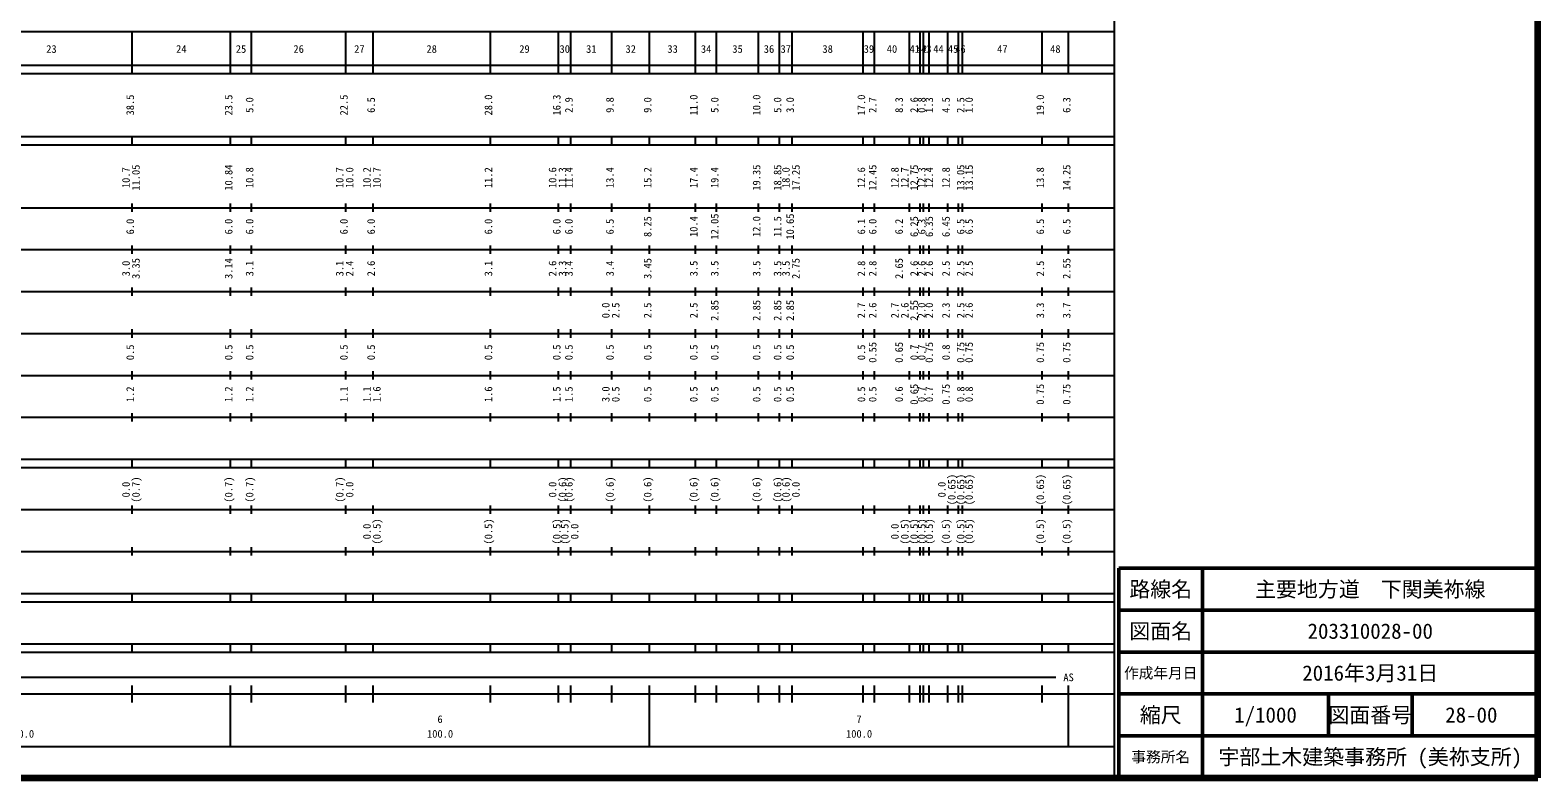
# Model space of a CAD drawing. Units: millimetres on the paper, enlarged 1000 times. Extents: x 40000 to 680000, y 20000 to 380000.
# Drawn here: x 320170 to 680000, y 20000 to 198357 of the extents above; entities that cross this region are included whole.
import ezdxf
from ezdxf.enums import TextEntityAlignment as Align

# ---------------------------------------------------------------- set-up
doc = ezdxf.new("R2010")
doc.units = ezdxf.units.MM
doc.header["$LTSCALE"] = 1000
for name, color, linetype, lineweight in [('M-TTL', 2, 'Continuous', 140), ('M-TTL-BAND', 7, 'Continuous', 25), ('M-TTL-FRAM', 2, 'Continuous', 50), ('M-TTL-LINE', 7, 'Continuous', 50)]:
    doc.layers.add(name, color=color, linetype=linetype, lineweight=lineweight)
doc.layers.add('M-TTL-TXT', color=7, linetype='Continuous')
doc.styles.add('ＭＳ ゴシック', font='')
doc.styles.get('ＭＳ ゴシック').set_extended_font_data('MS Gothic')

msp = doc.modelspace()

# ---------------------------------------------------------------- linework, layer by layer
at = {"layer": 'M-TTL'}
for p, q in [((680000, 20000), (680000, 380000)), ((40000, 20000), (680000, 20000))]:
    msp.add_line(p, q, dxfattribs=at)
at = {"layer": 'M-TTL-BAND'}
for p, q in [((579000, 20000), (579000, 370000)), ((68000, 198000), (579000, 198000)), ((344500, 188000), (344500, 198000)), ((368000, 188000), (368000, 198000)), ((373000, 188000), (373000, 198000)), ((395500, 188000), (395500, 198000)), ((402000, 188000), (402000, 198000)), ((430000, 188000), (430000, 198000)), ((446300, 188000), (446300, 198000)), ((449200, 188000), (449200, 198000)), ((459000, 188000), (459000, 198000)), ((468000, 188000), (468000, 198000)), ((479000, 188000), (479000, 198000)), ((484000, 188000), (484000, 198000)), ((494000, 188000), (494000, 198000)), ((499000, 188000), (499000, 198000)), ((502000, 188000), (502000, 198000)), ((519000, 188000), (519000, 198000)), ((521700, 188000), (521700, 198000)), ((530000, 188000), (530000, 198000)), ((532600, 188000), (532600, 198000)), ((533400, 188000), (533400, 198000)), ((534700, 188000), (534700, 198000)), ((539200, 188000), (539200, 198000)), ((541700, 188000), (541700, 198000)), ((542700, 188000), (542700, 198000)), ((561700, 188000), (561700, 198000)), ((568000, 188000), (568000, 198000)), ((40000, 190000), (579000, 190000)), ((40000, 188000), (579000, 188000)), ((40000, 173000), (579000, 173000)), ((344500, 171000), (344500, 173000)), ((368000, 171000), (368000, 173000)), ((373000, 171000), (373000, 173000)), ((395500, 171000), (395500, 173000)), ((402000, 171000), (402000, 173000)), ((430000, 171000), (430000, 173000)), ((446300, 171000), (446300, 173000)), ((449200, 171000), (449200, 173000)), ((459000, 171000), (459000, 173000)), ((468000, 171000), (468000, 173000)), ((479000, 171000), (479000, 173000)), ((484000, 171000), (484000, 173000)), ((494000, 171000), (494000, 173000)), ((499000, 171000), (499000, 173000)), ((502000, 171000), (502000, 173000)), ((519000, 171000), (519000, 173000)), ((521700, 171000), (521700, 173000)), ((530000, 171000), (530000, 173000)), ((532600, 171000), (532600, 173000)), ((533400, 171000), (533400, 173000)), ((534700, 171000), (534700, 173000)), ((539200, 171000), (539200, 173000)), ((541700, 171000), (541700, 173000)), ((542700, 171000), (542700, 173000)), ((561700, 171000), (561700, 173000)), ((568000, 171000), (568000, 173000)), ((40000, 171000), (579000, 171000)), ((40000, 156000), (579000, 156000)), ((344500, 155000), (344500, 157000)), ((368000, 155000), (368000, 157000)), ((373000, 155000), (373000, 157000)), ((395500, 155000), (395500, 157000)), ((402000, 155000), (402000, 157000)), ((430000, 155000), (430000, 157000)), ((446300, 155000), (446300, 157000)), ((449200, 155000), (449200, 157000)), ((459000, 155000), (459000, 157000)), ((468000, 155000), (468000, 157000)), ((479000, 155000), (479000, 157000)), ((484000, 155000), (484000, 157000)), ((494000, 155000), (494000, 157000)), ((499000, 155000), (499000, 157000)), ((502000, 155000), (502000, 157000)), ((519000, 155000), (519000, 157000)), ((521700, 155000), (521700, 157000)), ((530000, 155000), (530000, 157000)), ((532600, 155000), (532600, 157000)), ((533400, 155000), (533400, 157000)), ((534700, 155000), (534700, 157000)), ((539200, 155000), (539200, 157000)), ((541700, 155000), (541700, 157000)), ((542700, 155000), (542700, 157000)), ((561700, 155000), (561700, 157000)), ((568000, 155000), (568000, 157000)), ((46000, 146000), (579000, 146000)), ((344500, 145000), (344500, 147000)), ((368000, 145000), (368000, 147000)), ((373000, 145000), (373000, 147000)), ((395500, 145000), (395500, 147000)), ((402000, 145000), (402000, 147000)), ((430000, 145000), (430000, 147000)), ((446300, 145000), (446300, 147000)), ((449200, 145000), (449200, 147000)), ((459000, 145000), (459000, 147000)), ((468000, 145000), (468000, 147000)), ((479000, 145000), (479000, 147000)), ((484000, 145000), (484000, 147000)), ((494000, 145000), (494000, 147000)), ((499000, 145000), (499000, 147000)), ((502000, 145000), (502000, 147000)), ((519000, 145000), (519000, 147000)), ((521700, 145000), (521700, 147000)), ((530000, 145000), (530000, 147000)), ((532600, 145000), (532600, 147000)), ((533400, 145000), (533400, 147000)), ((534700, 145000), (534700, 147000)), ((539200, 145000), (539200, 147000)), ((541700, 145000), (541700, 147000)), ((542700, 145000), (542700, 147000)), ((561700, 145000), (561700, 147000)), ((568000, 145000), (568000, 147000)), ((344500, 135000), (344500, 137000)), ((368000, 135000), (368000, 137000)), ((373000, 135000), (373000, 137000)), ((395500, 135000), (395500, 137000)), ((402000, 135000), (402000, 137000)), ((430000, 135000), (430000, 137000)), ((446300, 135000), (446300, 137000)), ((449200, 135000), (449200, 137000)), ((459000, 135000), (459000, 137000)), ((468000, 135000), (468000, 137000)), ((479000, 135000), (479000, 137000)), ((484000, 135000), (484000, 137000)), ((494000, 135000), (494000, 137000)), ((499000, 135000), (499000, 137000)), ((502000, 135000), (502000, 137000)), ((519000, 135000), (519000, 137000)), ((521700, 135000), (521700, 137000)), ((530000, 135000), (530000, 137000)), ((532600, 135000), (532600, 137000)), ((533400, 135000), (533400, 137000)), ((534700, 135000), (534700, 137000)), ((539200, 135000), (539200, 137000)), ((541700, 135000), (541700, 137000)), ((542700, 135000), (542700, 137000)), ((561700, 135000), (561700, 137000)), ((568000, 135000), (568000, 137000)), ((52000, 136000), (579000, 136000)), ((46000, 126000), (579000, 126000)), ((344500, 125000), (344500, 127000)), ((368000, 125000), (368000, 127000)), ((373000, 125000), (373000, 127000)), ((395500, 125000), (395500, 127000)), ((402000, 125000), (402000, 127000)), ((430000, 125000), (430000, 127000)), ((446300, 125000), (446300, 127000)), ((449200, 125000), (449200, 127000)), ((459000, 125000), (459000, 127000)), ((468000, 125000), (468000, 127000)), ((479000, 125000), (479000, 127000)), ((484000, 125000), (484000, 127000)), ((494000, 125000), (494000, 127000)), ((499000, 125000), (499000, 127000)), ((502000, 125000), (502000, 127000)), ((519000, 125000), (519000, 127000)), ((521700, 125000), (521700, 127000)), ((530000, 125000), (530000, 127000)), ((532600, 125000), (532600, 127000)), ((533400, 125000), (533400, 127000)), ((534700, 125000), (534700, 127000)), ((539200, 125000), (539200, 127000)), ((541700, 125000), (541700, 127000)), ((542700, 125000), (542700, 127000)), ((561700, 125000), (561700, 127000)), ((568000, 125000), (568000, 127000)), ((52000, 116000), (579000, 116000)), ((344500, 115000), (344500, 117000)), ((368000, 115000), (368000, 117000)), ((373000, 115000), (373000, 117000)), ((395500, 115000), (395500, 117000)), ((402000, 115000), (402000, 117000)), ((430000, 115000), (430000, 117000)), ((446300, 115000), (446300, 117000)), ((449200, 115000), (449200, 117000)), ((459000, 115000), (459000, 117000)), ((468000, 115000), (468000, 117000)), ((479000, 115000), (479000, 117000)), ((484000, 115000), (484000, 117000)), ((494000, 115000), (494000, 117000)), ((499000, 115000), (499000, 117000)), ((502000, 115000), (502000, 117000)), ((519000, 115000), (519000, 117000)), ((521700, 115000), (521700, 117000)), ((530000, 115000), (530000, 117000)), ((532600, 115000), (532600, 117000)), ((533400, 115000), (533400, 117000)), ((534700, 115000), (534700, 117000)), ((539200, 115000), (539200, 117000)), ((541700, 115000), (541700, 117000)), ((542700, 115000), (542700, 117000)), ((561700, 115000), (561700, 117000)), ((568000, 115000), (568000, 117000)), ((46000, 106000), (579000, 106000)), ((344500, 105000), (344500, 107000)), ((368000, 105000), (368000, 107000)), ((373000, 105000), (373000, 107000)), ((395500, 105000), (395500, 107000)), ((402000, 105000), (402000, 107000)), ((430000, 105000), (430000, 107000)), ((446300, 105000), (446300, 107000)), ((449200, 105000), (449200, 107000)), ((459000, 105000), (459000, 107000)), ((468000, 105000), (468000, 107000)), ((479000, 105000), (479000, 107000)), ((484000, 105000), (484000, 107000)), ((494000, 105000), (494000, 107000)), ((499000, 105000), (499000, 107000)), ((502000, 105000), (502000, 107000)), ((519000, 105000), (519000, 107000)), ((521700, 105000), (521700, 107000)), ((530000, 105000), (530000, 107000)), ((532600, 105000), (532600, 107000)), ((533400, 105000), (533400, 107000)), ((534700, 105000), (534700, 107000)), ((539200, 105000), (539200, 107000)), ((541700, 105000), (541700, 107000)), ((542700, 105000), (542700, 107000)), ((561700, 105000), (561700, 107000)), ((568000, 105000), (568000, 107000)), ((40000, 96000), (579000, 96000)), ((40000, 94000), (579000, 94000)), ((344500, 94000), (344500, 96000)), ((368000, 94000), (368000, 96000)), ((373000, 94000), (373000, 96000)), ((395500, 94000), (395500, 96000)), ((402000, 94000), (402000, 96000)), ((430000, 94000), (430000, 96000)), ((446300, 94000), (446300, 96000)), ((449200, 94000), (449200, 96000)), ((459000, 94000), (459000, 96000)), ((468000, 94000), (468000, 96000)), ((479000, 94000), (479000, 96000)), ((484000, 94000), (484000, 96000)), ((494000, 94000), (494000, 96000)), ((499000, 94000), (499000, 96000)), ((502000, 94000), (502000, 96000)), ((519000, 94000), (519000, 96000)), ((521700, 94000), (521700, 96000)), ((530000, 94000), (530000, 96000)), ((532600, 94000), (532600, 96000)), ((533400, 94000), (533400, 96000)), ((534700, 94000), (534700, 96000)), ((539200, 94000), (539200, 96000)), ((541700, 94000), (541700, 96000)), ((542700, 94000), (542700, 96000)), ((561700, 94000), (561700, 96000)), ((568000, 94000), (568000, 96000)), ((49000, 84000), (579000, 84000)), ((344500, 83000), (344500, 85000)), ((368000, 83000), (368000, 85000)), ((373000, 83000), (373000, 85000)), ((395500, 83000), (395500, 85000)), ((402000, 83000), (402000, 85000)), ((430000, 83000), (430000, 85000)), ((446300, 83000), (446300, 85000)), ((449200, 83000), (449200, 85000)), ((459000, 83000), (459000, 85000)), ((468000, 83000), (468000, 85000)), ((479000, 83000), (479000, 85000)), ((484000, 83000), (484000, 85000)), ((494000, 83000), (494000, 85000)), ((499000, 83000), (499000, 85000)), ((502000, 83000), (502000, 85000)), ((519000, 83000), (519000, 85000)), ((521700, 83000), (521700, 85000)), ((530000, 83000), (530000, 85000)), ((532600, 83000), (532600, 85000)), ((533400, 83000), (533400, 85000)), ((534700, 83000), (534700, 85000)), ((539200, 83000), (539200, 85000)), ((541700, 83000), (541700, 85000)), ((542700, 83000), (542700, 85000)), ((561700, 83000), (561700, 85000)), ((568000, 83000), (568000, 85000)), ((40000, 74000), (579000, 74000)), ((344500, 73000), (344500, 75000)), ((368000, 73000), (368000, 75000)), ((373000, 73000), (373000, 75000)), ((395500, 73000), (395500, 75000)), ((402000, 73000), (402000, 75000)), ((430000, 73000), (430000, 75000)), ((446300, 73000), (446300, 75000)), ((449200, 73000), (449200, 75000)), ((459000, 73000), (459000, 75000)), ((468000, 73000), (468000, 75000)), ((479000, 73000), (479000, 75000)), ((484000, 73000), (484000, 75000)), ((494000, 73000), (494000, 75000)), ((499000, 73000), (499000, 75000)), ((502000, 73000), (502000, 75000)), ((519000, 73000), (519000, 75000)), ((521700, 73000), (521700, 75000)), ((530000, 73000), (530000, 75000)), ((532600, 73000), (532600, 75000)), ((533400, 73000), (533400, 75000)), ((534700, 73000), (534700, 75000)), ((539200, 73000), (539200, 75000)), ((541700, 73000), (541700, 75000)), ((542700, 73000), (542700, 75000)), ((561700, 73000), (561700, 75000)), ((568000, 73000), (568000, 75000)), ((40000, 64000), (579000, 64000)), ((40000, 62000), (579000, 62000)), ((344500, 62000), (344500, 64000)), ((368000, 62000), (368000, 64000)), ((373000, 62000), (373000, 64000)), ((395500, 62000), (395500, 64000)), ((402000, 62000), (402000, 64000)), ((430000, 62000), (430000, 64000)), ((446300, 62000), (446300, 64000)), ((449200, 62000), (449200, 64000)), ((459000, 62000), (459000, 64000)), ((468000, 62000), (468000, 64000)), ((479000, 62000), (479000, 64000)), ((484000, 62000), (484000, 64000)), ((494000, 62000), (494000, 64000)), ((499000, 62000), (499000, 64000)), ((502000, 62000), (502000, 64000)), ((519000, 62000), (519000, 64000)), ((521700, 62000), (521700, 64000)), ((530000, 62000), (530000, 64000)), ((532600, 62000), (532600, 64000)), ((533400, 62000), (533400, 64000)), ((534700, 62000), (534700, 64000)), ((539200, 62000), (539200, 64000)), ((541700, 62000), (541700, 64000)), ((542700, 62000), (542700, 64000)), ((561700, 62000), (561700, 64000)), ((568000, 62000), (568000, 64000)), ((40000, 52000), (579000, 52000)), ((344500, 50000), (344500, 52000)), ((368000, 50000), (368000, 52000)), ((373000, 50000), (373000, 52000)), ((395500, 50000), (395500, 52000)), ((402000, 50000), (402000, 52000)), ((430000, 50000), (430000, 52000)), ((446300, 50000), (446300, 52000)), ((449200, 50000), (449200, 52000)), ((459000, 50000), (459000, 52000)), ((468000, 50000), (468000, 52000)), ((479000, 50000), (479000, 52000)), ((484000, 50000), (484000, 52000)), ((494000, 50000), (494000, 52000)), ((499000, 50000), (499000, 52000)), ((502000, 50000), (502000, 52000)), ((519000, 50000), (519000, 52000)), ((521700, 50000), (521700, 52000)), ((530000, 50000), (530000, 52000)), ((532600, 50000), (532600, 52000)), ((533400, 50000), (533400, 52000)), ((534700, 50000), (534700, 52000)), ((539200, 50000), (539200, 52000)), ((541700, 50000), (541700, 52000)), ((542700, 50000), (542700, 52000)), ((561700, 50000), (561700, 52000)), ((568000, 50000), (568000, 52000)), ((40000, 50000), (579000, 50000)), ((71000, 44000), (565000, 44000)), ((40000, 40000), (579000, 40000)), ((344500, 38000), (344500, 42000)), ((368000, 27500), (368000, 42000)), ((373000, 38000), (373000, 42000)), ((395500, 38000), (395500, 42000)), ((402000, 38000), (402000, 42000)), ((430000, 38000), (430000, 42000)), ((446300, 38000), (446300, 42000)), ((449200, 38000), (449200, 42000)), ((459000, 38000), (459000, 42000)), ((468000, 27500), (468000, 42000)), ((479000, 38000), (479000, 42000)), ((484000, 38000), (484000, 42000)), ((494000, 38000), (494000, 42000)), ((499000, 38000), (499000, 42000)), ((502000, 38000), (502000, 42000)), ((519000, 38000), (519000, 42000)), ((521700, 38000), (521700, 42000)), ((530000, 38000), (530000, 42000)), ((532600, 38000), (532600, 42000)), ((533400, 38000), (533400, 42000)), ((534700, 38000), (534700, 42000)), ((539200, 38000), (539200, 42000)), ((541700, 38000), (541700, 42000)), ((542700, 38000), (542700, 42000)), ((561700, 38000), (561700, 42000)), ((568000, 27500), (568000, 42000)), ((68000, 27500), (579000, 27500))]:
    msp.add_line(p, q, dxfattribs=at)
at = {"layer": 'M-TTL-FRAM'}
for p, q in [((680000, 70000), (580000, 70000)), ((580000, 70000), (580000, 20000))]:
    msp.add_line(p, q, dxfattribs=at)
at = {"layer": 'M-TTL-LINE'}
for p, q in [((600000, 70000), (600000, 20000)), ((680000, 60000), (580000, 60000)), ((680000, 50000), (580000, 50000)), ((680000, 40000), (580000, 40000)), ((630000, 40000), (630000, 30000)), ((650000, 40000), (650000, 30000)), ((680000, 30000), (580000, 30000))]:
    msp.add_line(p, q, dxfattribs=at)

# ---------------------------------------------------------------- texts
at = {"layer": 'M-TTL-BAND', "style": 'ＭＳ ゴシック'}
for s, p in [('23', (325250, 192405)), ('24', (356250, 192405)), ('25', (370500, 192405)), ('26', (384250, 192405)), ('27', (398750, 192405)), ('28', (416000, 192405)), ('29', (438150, 192405)), ('30', (447750, 192405)), ('31', (454100, 192405)), ('32', (463500, 192405)), ('33', (473500, 192405)), ('34', (481500, 192405)), ('35', (489000, 192405)), ('36', (496500, 192405)), ('37', (500500, 192405)), ('38', (510500, 192405)), ('39', (520350, 192405)), ('40', (525850, 192405)), ('41', (531300, 192405)), ('42', (533000, 192405)), ('43', (534050, 192405)), ('44', (536950, 192405)), ('45', (540450, 192405)), ('46', (542200, 192405)), ('47', (552200, 192405)), ('48', (564850, 192405)), ('AS', (568000, 42500)), ('6', (418000, 32523)), ('7', (518000, 32523)), ('100.0', (318000, 29033)), ('100.0', (418000, 29033)), ('100.0', (518000, 29033))]:
    msp.add_text(s, height=1833, dxfattribs=at).set_placement(p, align=Align.BOTTOM_CENTER)
for s, p in [('38.5', (345500, 180500)), ('23.5', (369000, 180500)), ('5.0', (374000, 180500)), ('22.5', (396500, 180500)), ('6.5', (403000, 180500)), ('28.0', (431000, 180500)), ('16.3', (447300, 180500)), ('2.9', (450200, 180500)), ('9.8', (460000, 180500)), ('9.0', (469000, 180500)), ('11.0', (480000, 180500)), ('5.0', (485000, 180500)), ('10.0', (495000, 180500)), ('5.0', (500000, 180500)), ('3.0', (503000, 180500)), ('17.0', (520000, 180500)), ('2.7', (522700, 180500)), ('8.3', (529000, 180500)), ('2.6', (532600, 180500)), ('0.8', (534400, 180500)), ('1.3', (536200, 180500)), ('4.5', (540200, 180500)), ('2.5', (543700, 180500)), ('1.0', (545700, 180500)), ('19.0', (562700, 180500)), ('6.3', (569000, 180500)), ('10.7', (344500, 163174)), ('11.05', (346870, 163174)), ('10.84', (369000, 163174)), ('10.8', (374000, 163174)), ('10.7', (395500, 163174)), ('10.0', (397870, 163174)), ('10.2', (402000, 163174)), ('10.7', (404370, 163174)), ('11.2', (431000, 163174)), ('10.6', (446300, 163174)), ('11.4', (450200, 163174)), ('13.4', (460000, 163174)), ('15.2', (469000, 163174)), ('17.4', (480000, 163174)), ('19.4', (485000, 163174)), ('19.35', (495000, 163174)), ('18.85', (500000, 163174)), ('18.0', (502000, 163174)), ('17.25', (504370, 163174)), ('12.6', (520000, 163174)), ('12.45', (522700, 163174)), ('12.8', (528000, 163174)), ('12.7', (530370, 163174)), ('12.75', (532600, 163174)), ('12.4', (536200, 163174)), ('12.8', (540200, 163174)), ('13.05', (543700, 163174)), ('13.15', (545700, 163174)), ('13.8', (562700, 163174)), ('14.25', (569000, 163174)), ('11.3', (448670, 163174)), ('12.3', (534400, 163174)), ('6.0', (345500, 151500)), ('6.0', (369000, 151500)), ('6.0', (374000, 151500)), ('6.0', (396500, 151500)), ('6.0', (403000, 151500)), ('6.0', (431000, 151500)), ('6.0', (447300, 151500)), ('6.0', (450200, 151500)), ('6.5', (460000, 151500)), ('8.25', (469000, 151500)), ('10.4', (480000, 151500)), ('12.05', (485000, 151500)), ('12.0', (495000, 151500)), ('11.5', (500000, 151500)), ('10.65', (503000, 151500)), ('6.1', (520000, 151500)), ('6.0', (522700, 151500)), ('6.2', (529000, 151500)), ('6.25', (532600, 151500)), ('6.3', (534400, 151500)), ('6.35', (536200, 151500)), ('6.45', (540200, 151500)), ('6.5', (543700, 151500)), ('6.5', (545700, 151500)), ('6.5', (562700, 151500)), ('6.5', (569000, 151500)), ('3.0', (344500, 141500)), ('3.35', (346870, 141500)), ('3.14', (369000, 141500)), ('3.1', (374000, 141500)), ('3.1', (395500, 141500)), ('2.4', (397870, 141500)), ('2.6', (403000, 141500)), ('3.1', (431000, 141500)), ('2.6', (446300, 141500)), ('3.3', (448670, 141500)), ('3.4', (450200, 141500)), ('3.4', (460000, 141500)), ('3.45', (469000, 141500)), ('3.5', (480000, 141500)), ('3.5', (485000, 141500)), ('3.5', (495000, 141500)), ('3.5', (500000, 141500)), ('3.5', (502000, 141500)), ('2.75', (504370, 141500)), ('2.8', (520000, 141500)), ('2.8', (522700, 141500)), ('2.65', (529000, 141500)), ('2.6', (532600, 141500)), ('2.6', (534400, 141500)), ('2.6', (536200, 141500)), ('2.5', (540200, 141500)), ('2.5', (543700, 141500)), ('2.5', (545700, 141500)), ('2.5', (562700, 141500)), ('2.55', (569000, 141500)), ('0.0', (459000, 131500)), ('2.5', (461370, 131500)), ('2.5', (469000, 131500)), ('2.5', (480000, 131500)), ('2.85', (485000, 131500)), ('2.85', (495000, 131500)), ('2.85', (500000, 131500)), ('2.85', (503000, 131500)), ('2.7', (520000, 131500)), ('2.6', (522700, 131500)), ('2.7', (528000, 131500)), ('2.6', (530370, 131500)), ('2.55', (532600, 131500)), ('2.0', (534400, 131500)), ('2.0', (536200, 131500)), ('2.3', (540200, 131500)), ('2.5', (543700, 131500)), ('2.6', (545700, 131500)), ('3.3', (562700, 131500)), ('3.7', (569000, 131500)), ('0.5', (345500, 121500)), ('0.5', (369000, 121500)), ('0.5', (374000, 121500)), ('0.5', (396500, 121500)), ('0.5', (403000, 121500)), ('0.5', (431000, 121500)), ('0.5', (447300, 121500)), ('0.5', (450200, 121500)), ('0.5', (460000, 121500)), ('0.5', (469000, 121500)), ('0.5', (480000, 121500)), ('0.5', (485000, 121500)), ('0.5', (495000, 121500)), ('0.5', (500000, 121500)), ('0.5', (503000, 121500)), ('0.5', (520000, 121500)), ('0.55', (522700, 121500)), ('0.65', (529000, 121500)), ('0.7', (532600, 121500)), ('0.7', (534400, 121500)), ('0.75', (536200, 121500)), ('0.8', (540200, 121500)), ('0.75', (543700, 121500)), ('0.75', (545700, 121500)), ('0.75', (562700, 121500)), ('0.75', (569000, 121500)), ('1.2', (345500, 111500)), ('1.2', (369000, 111500)), ('1.2', (374000, 111500)), ('1.1', (396500, 111500)), ('1.1', (402000, 111500)), ('1.6', (404370, 111500)), ('1.6', (431000, 111500)), ('1.5', (447300, 111500)), ('1.5', (450200, 111500)), ('3.0', (459000, 111500)), ('0.5', (461370, 111500)), ('0.5', (469000, 111500)), ('0.5', (480000, 111500)), ('0.5', (485000, 111500)), ('0.5', (495000, 111500)), ('0.5', (500000, 111500)), ('0.5', (503000, 111500)), ('0.5', (520000, 111500)), ('0.5', (522700, 111500)), ('0.6', (529000, 111500)), ('0.65', (532600, 111500)), ('0.7', (534400, 111500)), ('0.7', (536200, 111500)), ('0.75', (540200, 111500)), ('0.8', (543700, 111500)), ('0.8', (545700, 111500)), ('0.75', (562700, 111500)), ('0.75', (569000, 111500)), ('0.0', (344500, 88764)), ('(0.7)', (346870, 88764)), ('(0.7)', (369000, 88764)), ('(0.7)', (374000, 88764)), ('(0.7)', (395500, 88764)), ('0.0', (397870, 88764)), ('0.0', (446300, 88764)), ('(0.6)', (448670, 88764)), ('(0.6)', (450200, 88764)), ('(0.6)', (460000, 88764)), ('(0.6)', (469000, 88764)), ('(0.6)', (480000, 88764)), ('(0.6)', (485000, 88764)), ('(0.6)', (495000, 88764)), ('(0.6)', (500000, 88764)), ('(0.6)', (502000, 88764)), ('0.0', (504370, 88764)), ('0.0', (539200, 88764)), ('(0.65)', (541570, 88764)), ('(0.65)', (543700, 88764)), ('(0.65)', (545700, 88764)), ('(0.65)', (562700, 88764)), ('(0.65)', (569000, 88764)), ('0.0', (402000, 78764)), ('(0.5)', (404370, 78764)), ('(0.5)', (431000, 78764)), ('(0.5)', (447300, 78764)), ('(0.5)', (449200, 78764)), ('0.0', (451570, 78764)), ('0.0', (528000, 78764)), ('(0.5)', (530370, 78764)), ('(0.5)', (532600, 78764)), ('(0.5)', (534400, 78764)), ('(0.5)', (536200, 78764)), ('(0.5)', (540200, 78764)), ('(0.5)', (543700, 78764)), ('(0.5)', (545700, 78764)), ('(0.5)', (562700, 78764)), ('(0.5)', (569000, 78764))]:
    msp.add_text(s, height=1833, rotation=90, dxfattribs=at).set_placement(p, align=Align.BOTTOM_CENTER)
at = {"layer": 'M-TTL-TXT', "style": 'ＭＳ ゴシック'}
for s, height, p in [('路線名', 3666, (590000, 65000)), ('路線名', 3666, (590000, 65000)), ('主要地方道\u3000下関美祢線', 3666, (640000, 65000)), ('図面名', 3666, (590000, 55000)), ('図面名', 3666, (590000, 55000)), ('203310028-00', 3666, (640000, 55000)), ('2016年3月31日', 3666, (640000, 45000)), ('作成年月日', 2566, (590000, 45000)), ('作成年月日', 2566, (590000, 45000)), ('縮尺', 3666, (590000, 35000)), ('縮尺', 3666, (590000, 35000)), ('1/1000', 3666, (615000, 35000)), ('図面番号', 3666, (640000, 35000)), ('図面番号', 3666, (640000, 35000)), ('28-00', 3666, (664125, 35000)), ('事務所名', 2566, (590000, 25000)), ('事務所名', 2566, (590000, 25000)), ('宇部土木建築事務所 (美祢支所)', 3666, (640000, 25000))]:
    msp.add_text(s, height=height, dxfattribs=at).set_placement(p, align=Align.MIDDLE_CENTER)

doc.saveas('drawing.dxf')
